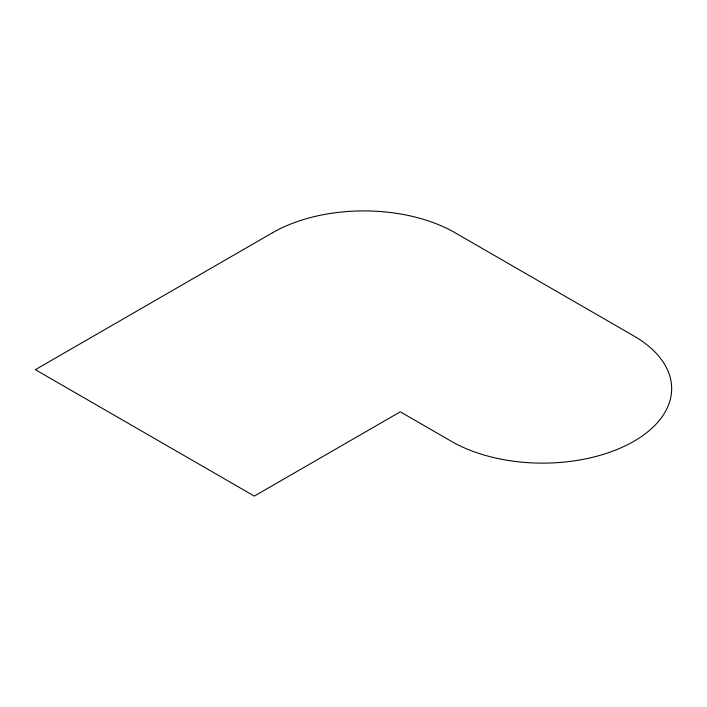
<?xml version="1.0" encoding="UTF-8"?>
<svg xmlns="http://www.w3.org/2000/svg" width="707" height="707" viewBox="0 0 707 707"><rect width="100%" height="100%" fill="white"/><g stroke="black" fill="none" stroke-linecap="round" stroke-linejoin="round"><path stroke-width="1.06" d="M272.566 232.727L35.35 369.673L254.317 496.093L400.295 411.819L451.384 441.318A129.028 74.491 0 0 0 633.861 441.318A129.028 74.491 0 0 0 633.861 335.966L455.034 232.727A129.028 74.491 0 0 0 272.566 232.727"/></g></svg>
